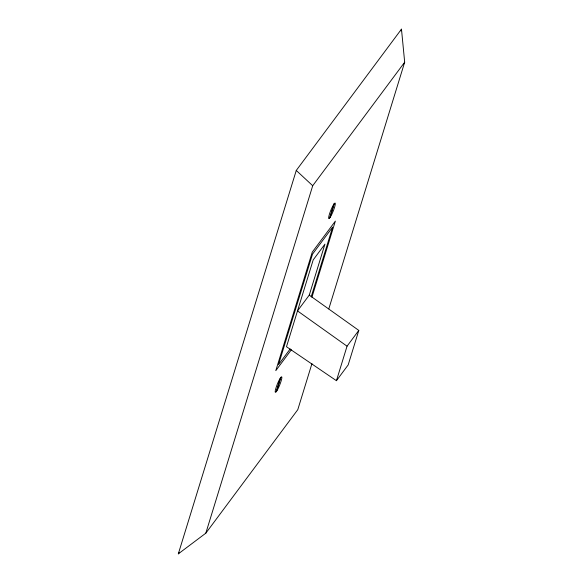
<?xml version="1.0" encoding="UTF-8"?>
<svg xmlns="http://www.w3.org/2000/svg" width="583" height="583" viewBox="0 0 583 583"><rect width="100%" height="100%" fill="white"/><g stroke="black" fill="none" stroke-linecap="round" stroke-linejoin="round"><path stroke-width="0.87" d="M311.949 363.632L297.789 409.667L205.806 533.197L178.318 553.85L296.266 170.447L401.476 29.15L404.682 62.206L328.79 308.903M205.806 533.197L312.707 185.729L404.682 62.206M276.189 391.747L280.43 377.959M329.635 218.02L333.877 204.232M276.568 391.324L280.86 377.383M330.065 217.437L334.307 203.649M309.26 295.122L324.942 244.131L313.188 259.923L286.486 346.725L336.435 380.699L348.182 364.914L358.8 330.408L309.26 295.122L297.505 310.907L347.045 346.193L336.435 380.699M311.227 296.711L332.631 227.13L312.503 254.166L278.521 364.623L290.21 348.918M311.934 297.235L335.349 221.117L312.255 252.133L275.803 370.635L291.376 349.72M400.944 30.892L401.476 29.15M178.318 553.85L179.404 552.393M347.045 346.193L358.8 330.408M296.266 170.447L312.707 185.729M334.117 203.861L333.374 204.99A8.373 1.253 -68 0 0 329.402 214.282A8.373 1.253 -68 0 0 329.235 218.457L330.561 216.679A8.373 1.253 -68 0 0 334.533 207.388A8.373 1.253 -68 0 0 334.708 203.212L334.117 203.861M280.663 377.595L279.927 378.724A8.373 1.253 -68 0 0 275.956 388.016A8.373 1.253 -68 0 0 275.788 392.191L277.114 390.406A8.373 1.253 -68 0 0 281.086 381.122A8.373 1.253 -68 0 0 281.261 376.939L280.663 377.595"/></g></svg>
